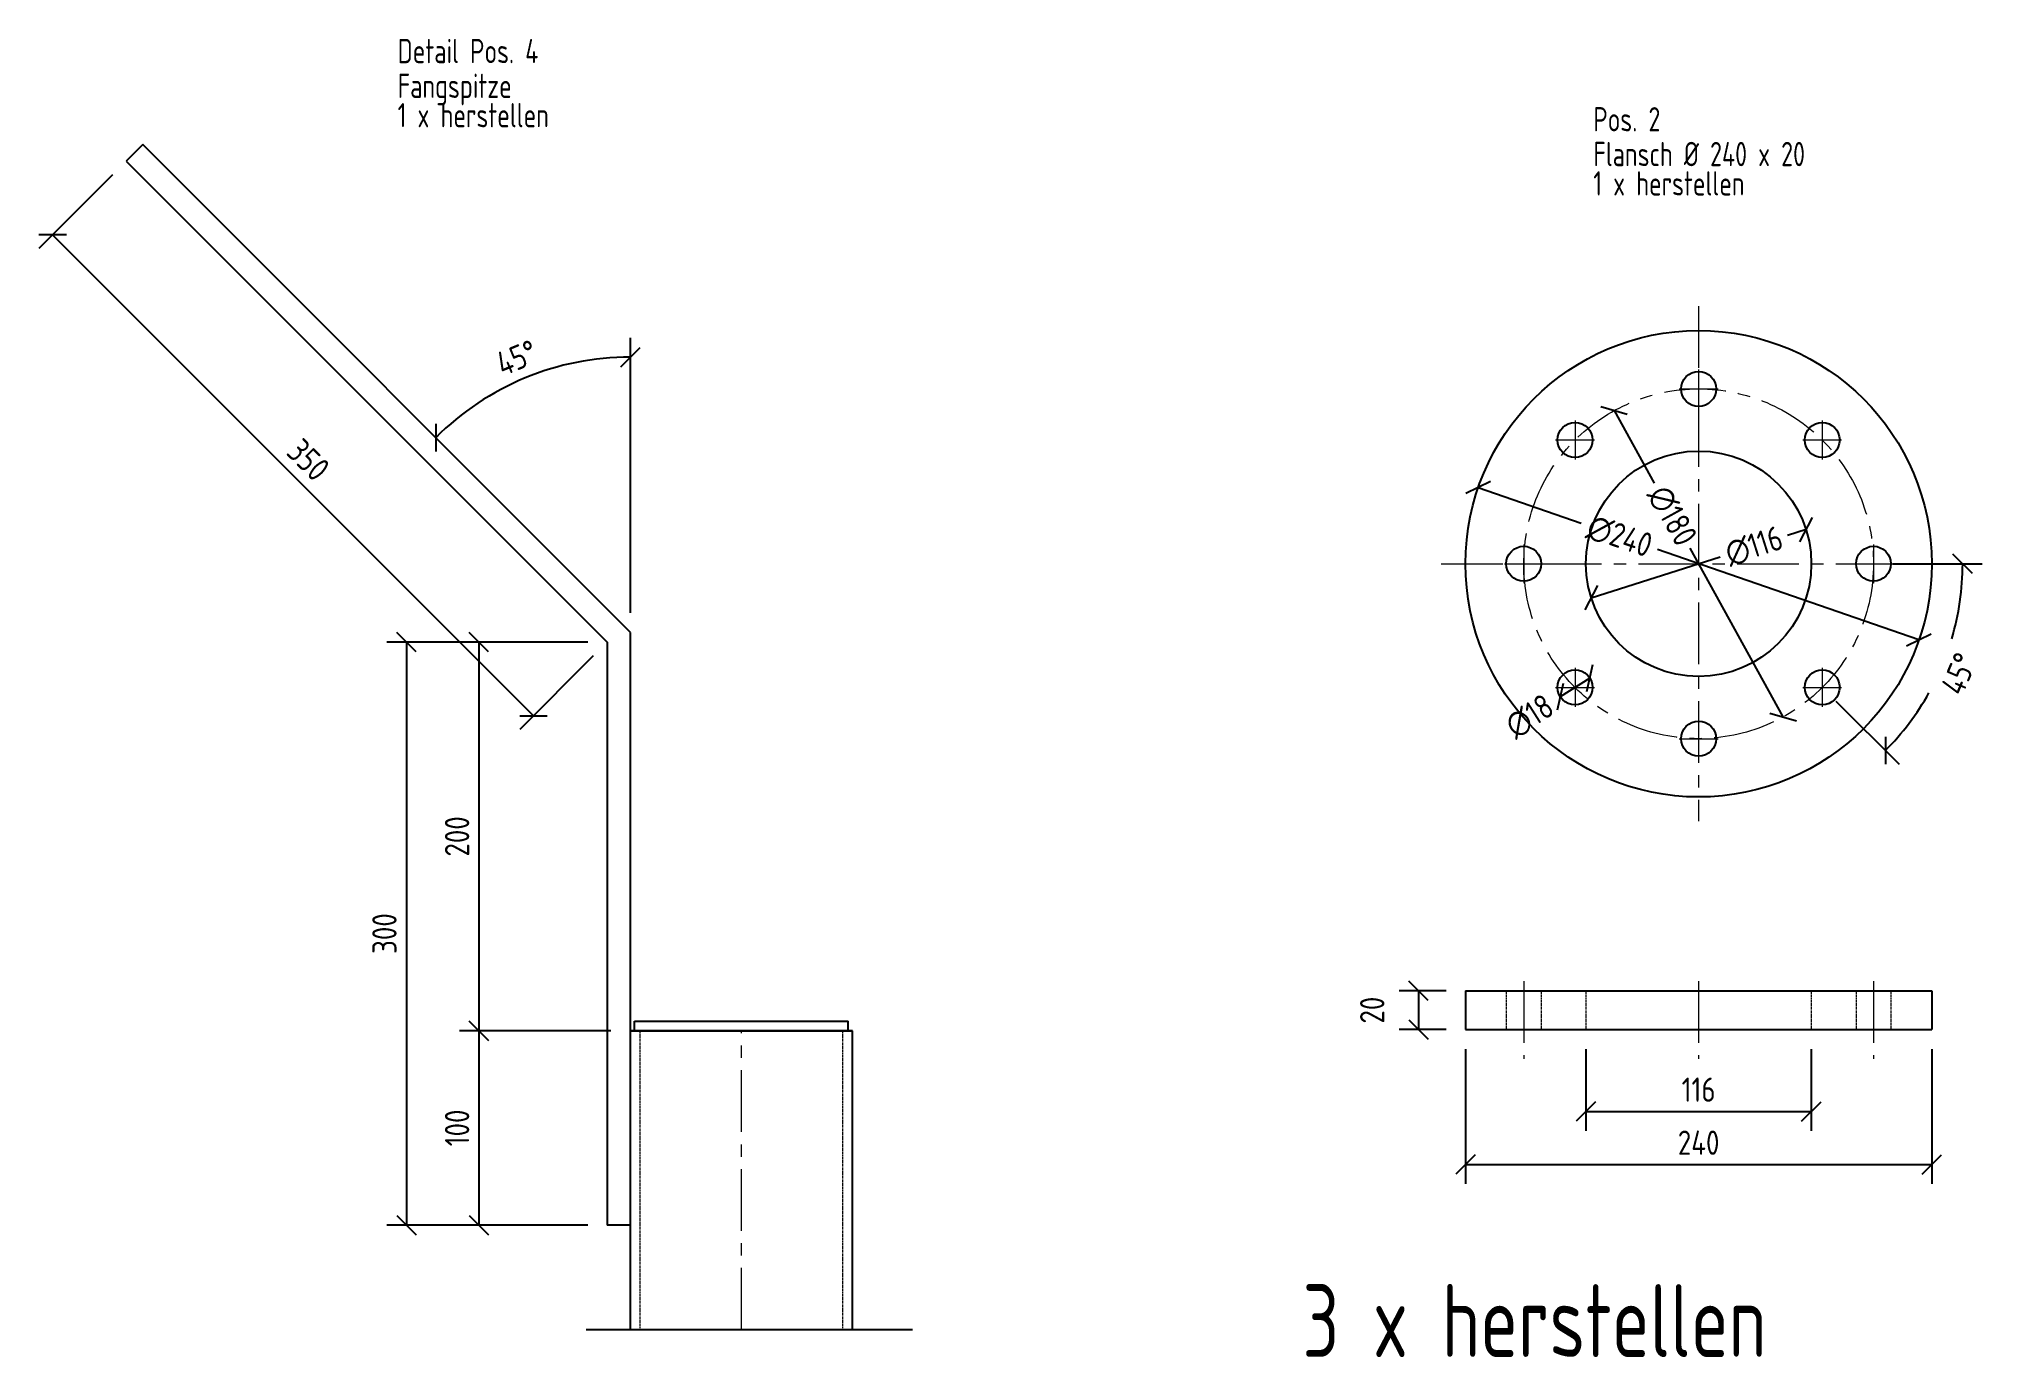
# Model space of a CAD drawing. Header units: millimetres. Extents: x 13748 to 74527, y 9979 to 22406.
# Drawn here: x 73527 to 74527, y 10294 to 10972 of the extents above.
import ezdxf

# ---------------------------------------------------------------- set-up
doc = ezdxf.new("R2010")
doc.units = ezdxf.units.MM
doc.header["$PDMODE"] = 3
doc.linetypes.add('GESTRICHELT', pattern=[0.75, 0.5, -0.25])
doc.linetypes.add('MITTE', pattern=[50.8, 31.75, -6.35, 6.35, -6.35])
for name, color, linetype, lineweight in [('10_30_Antennentraeger', 6, 'Continuous', 25), ('10_30_Antennentraeger_VDK', 16, 'GESTRICHELT', 18), ('10_30_AntennentraegerAchse', 61, 'MITTE', 18), ('10_30_Bemassung_1', 7, 'Continuous', 25), ('10_30_Text_1', 7, 'Continuous', 25)]:
    doc.layers.add(name, color=color, linetype=linetype, lineweight=lineweight)
doc.styles.add('ISOCP', font='ISOCP', dxfattribs={"width": 0.9})
doc.dimstyles.new('M_005', dxfattribs={"dimscale": 5, "dimtxt": 2.5, "dimasz": 2, "dimexe": 2, "dimexo": 2, "dimgap": 1, "dimtad": 1, "dimdec": 0, "dimzin": 1, "dimdsep": 46, "dimtxsty": 'ISOCP', "dimblk": 'OBLIQUE', "dimcen": 2.5, "dimclrd": 256, "dimclre": 256, "dimclrt": 256, "dimadec": 0, "dimazin": 0, "dimtfac": 1, "dimtdec": 0, "dimtmove": 2, "dimatfit": 3, "dimfxl": 0, "dimtolj": 1, "dimtzin": 0, "dimarcsym": 0})

# ---------------------------------------------------------------- blocks, each defined once
blk = doc.blocks.new('_OBLIQUE')
at = {"color": 0, "linetype": 'ByBlock'}
blk.add_line((-0.5, -0.5), (0.5, 0.5), dxfattribs=at)
blk = doc.blocks.new('*D4')
at = {"linetype": 'Continuous', "lineweight": -2}
for p, q in [((74322.9, 10452.4), (74322.9, 10410.3)), ((74438.9, 10452.4), (74438.9, 10410.3)), ((74322.9, 10420.3), (74438.9, 10420.3))]:
    blk.add_line(p, q, dxfattribs=at)
at = {"layer": 'Defpoints', "color": 0, "linetype": 'Continuous'}
for p in [(74322.9, 10462.4), (74438.9, 10462.4), (74438.9, 10420.3)]:
    blk.add_point(p, dxfattribs=at)
at = {"linetype": 'Continuous', "lineweight": -2, "xscale": 10, "yscale": 10, "zscale": 10, "rotation": 180}
blk.add_blockref('_OBLIQUE', (74322.9, 10420.3), dxfattribs=at)
at = {"linetype": 'Continuous', "lineweight": -2, "xscale": 10, "yscale": 10, "zscale": 10}
blk.add_blockref('_OBLIQUE', (74438.9, 10420.3), dxfattribs=at)
at = {"linetype": 'Continuous', "lineweight": -3, "insert": (74380.9, 10431.5), "char_height": 12.5, "attachment_point": 5, "style": 'ISOCP'}
blk.add_mtext('\\A1;116', dxfattribs=at)
blk = doc.blocks.new('*D5')
at = {"linetype": 'Continuous', "lineweight": -2}
for p, q in [((74260.9, 10452.4), (74260.9, 10383)), ((74500.9, 10452.4), (74500.9, 10383)), ((74260.9, 10393), (74500.9, 10393))]:
    blk.add_line(p, q, dxfattribs=at)
at = {"layer": 'Defpoints', "color": 0, "linetype": 'Continuous'}
for p in [(74260.9, 10462.4), (74500.9, 10462.4), (74500.9, 10393)]:
    blk.add_point(p, dxfattribs=at)
at = {"linetype": 'Continuous', "lineweight": -2, "xscale": 10, "yscale": 10, "zscale": 10, "rotation": 180}
blk.add_blockref('_OBLIQUE', (74260.9, 10393), dxfattribs=at)
at = {"linetype": 'Continuous', "lineweight": -2, "xscale": 10, "yscale": 10, "zscale": 10}
blk.add_blockref('_OBLIQUE', (74500.9, 10393), dxfattribs=at)
at = {"linetype": 'Continuous', "lineweight": -3, "insert": (74380.9, 10404.2), "char_height": 12.5, "attachment_point": 5, "style": 'ISOCP'}
blk.add_mtext('\\A1;240', dxfattribs=at)
blk = doc.blocks.new('*D6')
at = {"linetype": 'Continuous', "lineweight": -2}
for p, q in [((74250.9, 10482.4), (74226.7, 10482.4)), ((74236.7, 10482.4), (74236.7, 10462.4)), ((74250.9, 10462.4), (74226.7, 10462.4))]:
    blk.add_line(p, q, dxfattribs=at)
at = {"layer": 'Defpoints', "color": 0, "linetype": 'Continuous'}
for p in [(74260.9, 10482.4), (74236.7, 10462.4), (74260.9, 10462.4)]:
    blk.add_point(p, dxfattribs=at)
at = {"linetype": 'Continuous', "lineweight": -2, "xscale": 10, "yscale": 10, "zscale": 10}
for p, rotation in [((74236.7, 10482.4), 90), ((74236.7, 10462.4), 270)]:
    blk.add_blockref('_OBLIQUE', p, dxfattribs=dict(at, rotation=rotation))
at = {"linetype": 'Continuous', "lineweight": -3, "insert": (74212.9, 10472.4), "char_height": 12.5, "attachment_point": 5, "rotation": 90, "style": 'ISOCP'}
blk.add_mtext('\\A1;20', dxfattribs=at)
blk = doc.blocks.new('*D7')
at = {"linetype": 'Continuous', "lineweight": -2}
blk.add_line((74324.9, 10643.3), (74309.7, 10633.6), dxfattribs=at)
at = {"layer": 'Defpoints', "color": 0, "linetype": 'Continuous'}
for p in [(74324.9, 10643.3), (74309.7, 10633.6)]:
    blk.add_point(p, dxfattribs=at)
at = {"linetype": 'Continuous', "lineweight": -2, "xscale": 10, "yscale": 10, "zscale": 10}
for p, rotation in [((74324.9, 10643.3), 32.46865679341796), ((74309.7, 10633.6), 212.4686567934179)]:
    blk.add_blockref('_OBLIQUE', p, dxfattribs=dict(at, rotation=rotation))
at = {"linetype": 'Continuous', "lineweight": -3, "insert": (74293.9, 10623.6), "char_height": 12.5, "attachment_point": 5, "rotation": 32.4687, "style": 'ISOCP'}
blk.add_mtext('\\A1;∅18', dxfattribs=at)
blk = doc.blocks.new('*D8')
at = {"linetype": 'Continuous', "lineweight": -2}
for p, q in [((74480.9, 10702.1), (74526.8, 10702.1)), ((74451.6, 10631.4), (74484.1, 10598.9))]:
    blk.add_line(p, q, dxfattribs=at)
for start, end in [(343.491, 360), (315, 330.7139)]:
    blk.add_arc((74380.9, 10702.1), 135.9, start, end, dxfattribs=at)
at = {"layer": 'Defpoints', "color": 0, "linetype": 'Continuous'}
for p in [(74380.9, 10702.1), (74380.9, 10702.1), (74470.9, 10702.1), (74512.2, 10666.9), (74444.5, 10638.5)]:
    blk.add_point(p, dxfattribs=at)
at = {"linetype": 'Continuous', "lineweight": -2, "xscale": 10, "yscale": 10, "zscale": 10}
for p, rotation in [((74516.8, 10702.1), 89.99999999911329), ((74477, 10606), 224.9999999989492)]:
    blk.add_blockref('_OBLIQUE', p, dxfattribs=dict(at, rotation=rotation))
at = {"linetype": 'Continuous', "lineweight": -3, "insert": (74514.9, 10645.5), "char_height": 12.5, "attachment_point": 5, "rotation": 67.1025, "style": 'ISOCP'}
blk.add_mtext('\\A1;45°', dxfattribs=at)
blk = doc.blocks.new('*D9')
at = {"linetype": 'Continuous', "lineweight": -2}
for p, q in [((74337.4, 10780.9), (74358.1, 10743.5)), ((74424.4, 10623.3), (74376.5, 10710.1))]:
    blk.add_line(p, q, dxfattribs=at)
at = {"layer": 'Defpoints', "color": 0, "linetype": 'Continuous'}
for p in [(74337.4, 10780.9), (74424.4, 10623.3)]:
    blk.add_point(p, dxfattribs=at)
at = {"linetype": 'Continuous', "lineweight": -2, "xscale": 10, "yscale": 10, "zscale": 10}
for p, rotation in [((74337.4, 10780.9), 118.8767087918326), ((74424.4, 10623.3), 298.8767087918326)]:
    blk.add_blockref('_OBLIQUE', p, dxfattribs=dict(at, rotation=rotation))
at = {"linetype": 'Continuous', "lineweight": -3, "insert": (74367.3, 10726.8), "char_height": 12.5, "attachment_point": 5, "rotation": 298.8767, "style": 'ISOCP'}
blk.add_mtext('\\A1;∅180', dxfattribs=at)
blk = doc.blocks.new('*D10')
at = {"linetype": 'Continuous', "lineweight": -2}
for p, q in [((74267.5, 10741.3), (74320.5, 10723)), ((74494.3, 10662.9), (74359.8, 10709.4))]:
    blk.add_line(p, q, dxfattribs=at)
at = {"layer": 'Defpoints', "color": 0, "linetype": 'Continuous'}
for p in [(74267.5, 10741.3), (74494.3, 10662.9)]:
    blk.add_point(p, dxfattribs=at)
at = {"linetype": 'Continuous', "lineweight": -2, "xscale": 10, "yscale": 10, "zscale": 10}
for p, rotation in [((74267.5, 10741.3), 160.9211333062241), ((74494.3, 10662.9), 340.9211333062241)]:
    blk.add_blockref('_OBLIQUE', p, dxfattribs=dict(at, rotation=rotation))
at = {"linetype": 'Continuous', "lineweight": -3, "insert": (74340.2, 10716.2), "char_height": 12.5, "attachment_point": 5, "rotation": 340.9211, "style": 'ISOCP'}
blk.add_mtext('\\A1;∅240', dxfattribs=at)
blk = doc.blocks.new('*D14')
at = {"linetype": 'Continuous', "lineweight": -2}
for p, q in [((74436.2, 10719.7), (74426.7, 10716.7)), ((74325.6, 10684.6), (74392, 10705.6))]:
    blk.add_line(p, q, dxfattribs=at)
at = {"layer": 'Defpoints', "color": 0, "linetype": 'Continuous'}
for p in [(74436.2, 10719.7), (74325.6, 10684.6)]:
    blk.add_point(p, dxfattribs=at)
at = {"linetype": 'Continuous', "lineweight": -2, "xscale": 10, "yscale": 10, "zscale": 10}
for p, rotation in [((74436.2, 10719.7), 17.60943421320538), ((74325.6, 10684.6), 197.6094342132053)]:
    blk.add_blockref('_OBLIQUE', p, dxfattribs=dict(at, rotation=rotation))
at = {"linetype": 'Continuous', "lineweight": -3, "insert": (74409.4, 10711.2), "char_height": 12.5, "attachment_point": 5, "rotation": 17.6094, "style": 'ISOCP'}
blk.add_mtext('\\A1;∅116', dxfattribs=at)
blk = doc.blocks.new('*D17')
at = {"layer": '10_30_Bemassung_1', "lineweight": -2}
blk.add_line((73831.1, 10676.8), (73831.1, 10818.4), dxfattribs=at)
blk.add_arc((73831.1, 10666.8), 141.7, 90, 135, dxfattribs=at)
at = {"layer": 'Defpoints', "color": 0}
for p in [(73580.1, 10917.8), (73794.4, 10803.6), (73831.1, 10666.8), (73831.1, 10666.8), (73831.1, 10361.8)]:
    blk.add_point(p, dxfattribs=at)
at = {"layer": '10_30_Bemassung_1', "lineweight": -2, "xscale": 10, "yscale": 10, "zscale": 10}
for p, rotation in [((73831.1, 10808.4), 1.055944154245888e-12), ((73730.9, 10767), 224.9999999999936)]:
    blk.add_blockref('_OBLIQUE', p, dxfattribs=dict(at, rotation=rotation))
at = {"layer": '10_30_Bemassung_1', "insert": (73772.6, 10808.1), "char_height": 12.5, "attachment_point": 5, "rotation": 22.5, "style": 'ISOCP'}
blk.add_mtext('\\A1;45°', dxfattribs=at)
blk = doc.blocks.new('*D18')
at = {"layer": '10_30_Bemassung_1', "lineweight": -2}
for p, q in [((73564.5, 10902.2), (73526.6, 10864.3)), ((73533.7, 10871.4), (73781.2, 10623.9)), ((73812, 10654.7), (73774.1, 10616.8))]:
    blk.add_line(p, q, dxfattribs=at)
at = {"layer": 'Defpoints', "color": 0}
for p in [(73571.6, 10909.3), (73819.1, 10661.8), (73781.2, 10623.9)]:
    blk.add_point(p, dxfattribs=at)
at = {"layer": '10_30_Bemassung_1', "lineweight": -2, "xscale": 10, "yscale": 10, "zscale": 10}
for p, rotation in [((73533.7, 10871.4), 134.9999999999747), ((73781.2, 10623.9), 314.9999999999747)]:
    blk.add_blockref('_OBLIQUE', p, dxfattribs=dict(at, rotation=rotation))
at = {"layer": '10_30_Bemassung_1', "insert": (73665.4, 10755.6), "char_height": 12.5, "attachment_point": 5, "rotation": 315, "style": 'ISOCP'}
blk.add_mtext('\\A1;350', dxfattribs=at)
blk = doc.blocks.new('*D19')
at = {"layer": '10_30_Bemassung_1', "lineweight": -2}
for p, q in [((73809.1, 10661.8), (73743.1, 10661.8)), ((73753.1, 10661.8), (73753.1, 10461.8)), ((73821.1, 10461.8), (73743.1, 10461.8))]:
    blk.add_line(p, q, dxfattribs=at)
at = {"layer": 'Defpoints', "color": 0}
for p in [(73819.1, 10661.8), (73753.1, 10461.8), (73831.1, 10461.8)]:
    blk.add_point(p, dxfattribs=at)
at = {"layer": '10_30_Bemassung_1', "lineweight": -2, "xscale": 10, "yscale": 10, "zscale": 10}
for p, rotation in [((73753.1, 10661.8), 90), ((73753.1, 10461.8), 270)]:
    blk.add_blockref('_OBLIQUE', p, dxfattribs=dict(at, rotation=rotation))
at = {"layer": '10_30_Bemassung_1', "insert": (73741.9, 10561.8), "char_height": 12.5, "attachment_point": 5, "rotation": 90, "style": 'ISOCP'}
blk.add_mtext('\\A1;200', dxfattribs=at)
blk = doc.blocks.new('*D20')
at = {"layer": '10_30_Bemassung_1', "lineweight": -2}
for p, q in [((73821.1, 10461.8), (73743.1, 10461.8)), ((73753.1, 10461.8), (73753.1, 10361.8)), ((73809.1, 10361.8), (73743.1, 10361.8))]:
    blk.add_line(p, q, dxfattribs=at)
at = {"layer": 'Defpoints', "color": 0}
for p in [(73831.1, 10461.8), (73753.1, 10361.8), (73819.1, 10361.8)]:
    blk.add_point(p, dxfattribs=at)
at = {"layer": '10_30_Bemassung_1', "lineweight": -2, "xscale": 10, "yscale": 10, "zscale": 10}
for p, rotation in [((73753.1, 10461.8), 90), ((73753.1, 10361.8), 270)]:
    blk.add_blockref('_OBLIQUE', p, dxfattribs=dict(at, rotation=rotation))
at = {"layer": '10_30_Bemassung_1', "insert": (73741.9, 10411.8), "char_height": 12.5, "attachment_point": 5, "rotation": 90, "style": 'ISOCP'}
blk.add_mtext('\\A1;100', dxfattribs=at)
blk = doc.blocks.new('*D21')
at = {"layer": '10_30_Bemassung_1', "lineweight": -2}
for p, q in [((73809.1, 10661.8), (73705.8, 10661.8)), ((73715.8, 10661.8), (73715.8, 10361.8)), ((73809.1, 10361.8), (73705.8, 10361.8))]:
    blk.add_line(p, q, dxfattribs=at)
at = {"layer": 'Defpoints', "color": 0}
for p in [(73819.1, 10661.8), (73715.8, 10361.8), (73819.1, 10361.8)]:
    blk.add_point(p, dxfattribs=at)
at = {"layer": '10_30_Bemassung_1', "lineweight": -2, "xscale": 10, "yscale": 10, "zscale": 10}
for p, rotation in [((73715.8, 10661.8), 90), ((73715.8, 10361.8), 270)]:
    blk.add_blockref('_OBLIQUE', p, dxfattribs=dict(at, rotation=rotation))
at = {"layer": '10_30_Bemassung_1', "insert": (73704.5, 10511.8), "char_height": 12.5, "attachment_point": 5, "rotation": 90, "style": 'ISOCP'}
blk.add_mtext('\\A1;300', dxfattribs=at)

msp = doc.modelspace()

# ---------------------------------------------------------------- linework, layer by layer
at = {"layer": '10_30_Antennentraeger'}
for p, q in [((73580.1, 10917.8), (73571.6, 10909.3)), ((73831.1, 10666.8), (73580.1, 10917.8)), ((73571.6, 10909.3), (73819.1, 10661.8)), ((73819.1, 10661.8), (73819.1, 10361.8)), ((73831.1, 10361.8), (73831.1, 10666.8)), ((74260.9, 10482.4), (74500.9, 10482.4)), ((74260.9, 10482.4), (74260.9, 10462.4)), ((74500.9, 10482.4), (74500.9, 10462.4)), ((73831.1, 10308.1), (73831.1, 10461.8)), ((73831.1, 10461.8), (73945.4, 10461.8)), ((73833.2, 10466.8), (73943.2, 10466.8)), ((73833.2, 10461.8), (73833.2, 10466.8)), ((73943.2, 10461.8), (73943.2, 10466.8)), ((73945.4, 10308.1), (73945.4, 10461.8)), ((74260.9, 10462.4), (74500.9, 10462.4)), ((73831.1, 10361.8), (73819.1, 10361.8))]:
    msp.add_line(p, q, dxfattribs=at)
for centre, radius in [((74380.9, 10702.1), 120), ((74380.9, 10792.1), 9), ((74317.3, 10765.8), 9), ((74444.5, 10765.8), 9), ((74380.9, 10702.1), 58), ((74290.9, 10702.1), 9), ((74470.9, 10702.1), 9), ((74317.3, 10638.5), 9), ((74444.5, 10638.5), 9), ((74380.9, 10612.1), 9)]:
    msp.add_circle(centre, radius, dxfattribs=at)
at = {"layer": '10_30_Antennentraeger_VDK'}
for p, q in [((74281.9, 10482.4), (74281.9, 10462.4)), ((74299.9, 10482.4), (74299.9, 10462.4)), ((74322.9, 10482.4), (74322.9, 10462.4)), ((74438.9, 10482.4), (74438.9, 10462.4)), ((74461.9, 10482.4), (74461.9, 10462.4)), ((74479.9, 10482.4), (74479.9, 10462.4)), ((73836.1, 10308.1), (73836.1, 10461.8)), ((73940.4, 10308.1), (73940.4, 10461.8))]:
    msp.add_line(p, q, dxfattribs=at)
at = {"layer": '10_30_AntennentraegerAchse'}
for p, q in [((74380.9, 10834.6), (74380.9, 10569.7)), ((74380.9, 10802.1), (74380.9, 10782.1)), ((74370.9, 10792.1), (74390.9, 10792.1)), ((74317.3, 10775.8), (74317.3, 10755.8)), ((74444.5, 10775.8), (74444.5, 10755.8)), ((74307.3, 10765.8), (74327.3, 10765.8)), ((74434.5, 10765.8), (74454.5, 10765.8)), ((74290.9, 10712.1), (74290.9, 10692.1)), ((74470.9, 10712.1), (74470.9, 10692.1)), ((74248.4, 10702.1), (74513.4, 10702.1)), ((74280.9, 10702.1), (74300.9, 10702.1)), ((74460.9, 10702.1), (74480.9, 10702.1)), ((74317.3, 10648.5), (74317.3, 10628.5)), ((74444.5, 10648.5), (74444.5, 10628.5)), ((74307.3, 10638.5), (74327.3, 10638.5)), ((74434.5, 10638.5), (74454.5, 10638.5)), ((74380.9, 10622.1), (74380.9, 10602.1)), ((74370.9, 10612.1), (74390.9, 10612.1)), ((74290.9, 10487.4), (74290.9, 10447.4)), ((74380.9, 10487.4), (74380.9, 10447.4)), ((74470.9, 10487.4), (74470.9, 10447.4)), ((73888.2, 10308.1), (73888.2, 10461.8))]:
    msp.add_line(p, q, dxfattribs=at)
msp.add_circle((74380.9, 10702.1), 90, dxfattribs=at)
at = {"layer": '10_30_Bemassung_1'}
for p, q in [((73945.4, 10461.8), (73831.1, 10461.8)), ((73808.4, 10308.1), (73976.2, 10308.1))]:
    msp.add_line(p, q, dxfattribs=at)

# ---------------------------------------------------------------- texts
at = {"layer": '10_30_Text_1', "style": 'ISOCP', "width": 0.8}
for s, height, p in [('Detail Pos. 4', 12.5, (73711.3, 10959.7)), ('Fangspitze', 12.5, (73711.3, 10941.8)), ('1 x herstellen', 12.5, (73711.3, 10926.7)), ('Pos. 2', 12.5, (74326.7, 10924.6)), ('Flansch %%C 240 x 20', 12.5, (74326.7, 10906.7)), ('1 x herstellen', 12.5, (74326.7, 10891.6)), ('3 x herstellen', 37.5, (74177, 10293.9))]:
    msp.add_text(s, height=height, dxfattribs=at).set_placement(p)

# ---------------------------------------------------------------- dimensions: what is measured, and where the dimension line sits
at = {"linetype": 'Continuous', "lineweight": -3}
for p1, p2, picture, middle in [((74424.4, 10623.3), (74337.4, 10780.9), '*D9', (74367.3, 10726.8)), ((74494.3, 10662.9), (74267.5, 10741.3), '*D10', (74340.2, 10716.2)), ((74325.6, 10684.6), (74436.2, 10719.7), '*D14', (74409.4, 10711.2)), ((74324.9, 10643.3), (74309.7, 10633.6), '*D7', (74293.9, 10623.6))]:
    dim = msp.add_diameter_dim_2p(p1=p1, p2=p2, dimstyle='M_005', dxfattribs=at)
    dim.commit()
    dim.dimension.update_dxf_attribs({"geometry": picture, "text_midpoint": middle, "dimtype": 163})
dim = msp.add_angular_dim_2l(base=(74512.2, 10666.9), line1=((74380.9, 10702.1), (74470.9, 10702.1)), line2=((74380.9, 10702.1), (74444.5, 10638.5)), dimstyle='M_005', dxfattribs=at)
dim.commit()
dim.dimension.update_dxf_attribs({"geometry": '*D8', "text_midpoint": (74514.9, 10645.5), "dimtype": 162})
dim = msp.add_linear_dim(base=(74236.7, 10462.4), p1=(74260.9, 10482.4), p2=(74260.9, 10462.4), angle=90, dimstyle='M_005', dxfattribs=at)
dim.commit()
dim.dimension.update_dxf_attribs({"geometry": '*D6', "text_midpoint": (74212.9, 10472.4)})
for base, p1, p2, picture, middle in [((74500.9, 10393), (74260.9, 10462.4), (74500.9, 10462.4), '*D5', (74380.9, 10404.2)), ((74438.9, 10420.3), (74322.9, 10462.4), (74438.9, 10462.4), '*D4', (74380.9, 10431.5))]:
    dim = msp.add_linear_dim(base=base, p1=p1, p2=p2, dimstyle='M_005', dxfattribs=at)
    dim.commit()
    dim.dimension.update_dxf_attribs({"geometry": picture, "text_midpoint": middle})
at = {"layer": '10_30_Bemassung_1'}
dim = msp.add_angular_dim_2l(base=(73794.4, 10803.6), line1=((73831.1, 10666.8), (73580.1, 10917.8)), line2=((73831.1, 10361.8), (73831.1, 10666.8)), dimstyle='M_005', dxfattribs=at)
dim.commit()
dim.dimension.update_dxf_attribs({"geometry": '*D17', "text_midpoint": (73772.6, 10808.1)})
for p1, p2, distance, picture, middle in [((73571.6, 10909.3), (73819.1, 10661.8), -53.6, '*D18', (73665.4, 10755.6)), ((73819.1, 10661.8), (73819.1, 10361.8), -103.3, '*D21', (73704.5, 10511.8))]:
    dim = msp.add_aligned_dim(p1=p1, p2=p2, distance=distance, dimstyle='M_005', dxfattribs=at)
    dim.commit()
    dim.dimension.update_dxf_attribs({"geometry": picture, "text_midpoint": middle})
for base, p1, p2, picture, middle in [((73753.1, 10461.8), (73819.1, 10661.8), (73831.1, 10461.8), '*D19', (73741.9, 10561.8)), ((73753.1, 10361.8), (73831.1, 10461.8), (73819.1, 10361.8), '*D20', (73741.9, 10411.8))]:
    dim = msp.add_linear_dim(base=base, p1=p1, p2=p2, angle=90, dimstyle='M_005', dxfattribs=at)
    dim.commit()
    dim.dimension.update_dxf_attribs({"geometry": picture, "text_midpoint": middle})

doc.saveas('drawing.dxf')
